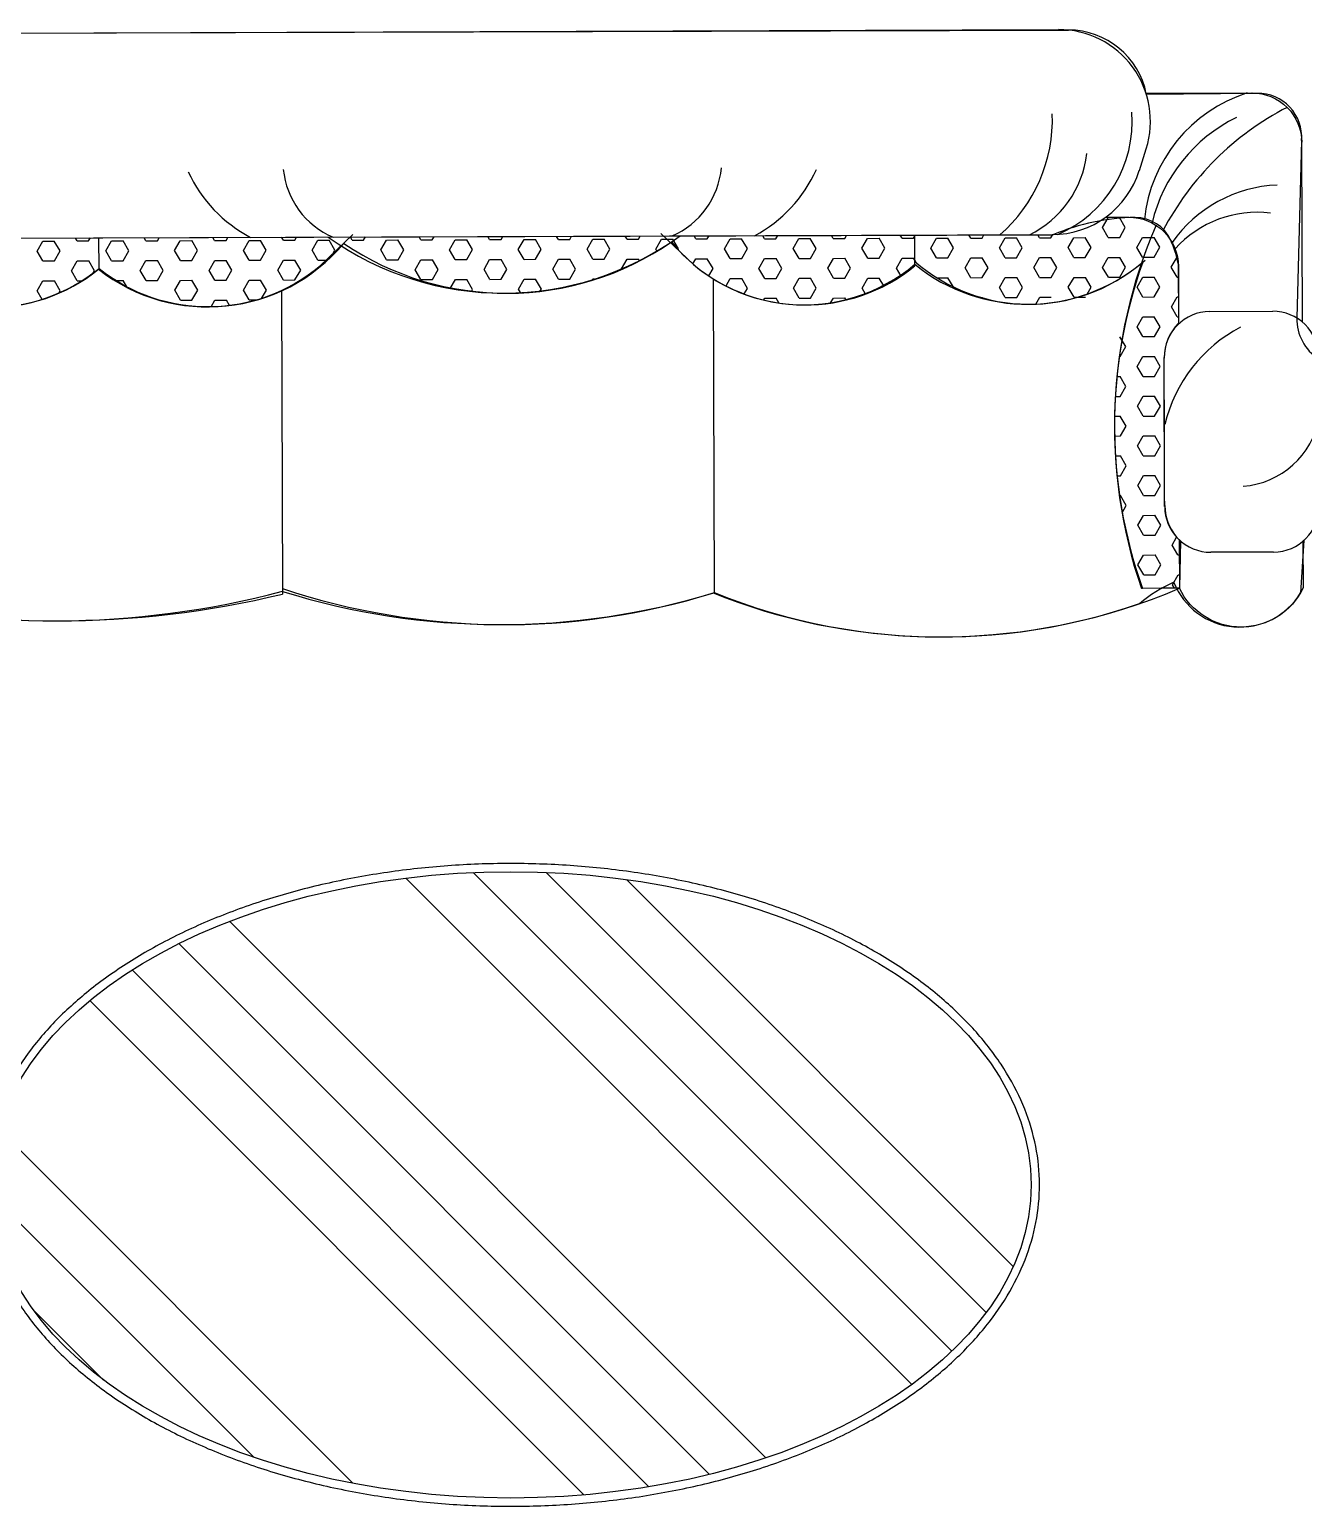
# Model space of a CAD drawing. Header units: inches. Extents: x 4.9 to 47.4, y 12.3 to 37.1.
# Drawn here: x 17.316 to 19.027, y 21.211 to 23.193 of the extents above; entities that cross this region are included whole.
import ezdxf

# ---------------------------------------------------------------- set-up
doc = ezdxf.new("R2010")
doc.units = ezdxf.units.IN
doc.header["$MEASUREMENT"] = 0
doc.layers.add('02', color=2, linetype='Continuous')
doc.layers.add('4', color=4, linetype='Continuous')

msp = doc.modelspace()

# ---------------------------------------------------------------- linework, layer by layer
at = {"layer": '02'}
for p, q in [((18.8062, 23.0036), (18.8154, 23.0328)), ((18.7567, 22.927), (18.7643, 22.9403)), ((18.7611, 22.941), (18.7919, 22.9411)), ((18.7874, 22.9271), (18.7797, 22.9404)), ((17.2101, 22.9126), (18.6911, 22.9176)), ((17.2134, 22.9126), (18.6893, 22.9175)), ((17.3803, 22.9091), (17.3779, 22.9131)), ((17.3956, 22.9091), (17.398, 22.9132)), ((17.4097, 22.8719), (17.4095, 22.9133)), ((17.4725, 22.9094), (17.4702, 22.9135)), ((17.4879, 22.9094), (17.4903, 22.9135)), ((17.5648, 22.9097), (17.5624, 22.9138)), ((17.5802, 22.9097), (17.5825, 22.9138)), ((17.6571, 22.91), (17.6547, 22.9141)), ((17.6725, 22.91), (17.6748, 22.9141)), ((17.7066, 22.8758), (17.7504, 22.9177)), ((17.7494, 22.9103), (17.747, 22.9144)), ((17.7647, 22.9103), (17.7671, 22.9145)), ((17.8416, 22.9106), (17.8393, 22.9147)), ((17.857, 22.9107), (17.8594, 22.9148)), ((17.9339, 22.9109), (17.9315, 22.915)), ((17.9493, 22.911), (17.9517, 22.9151)), ((18.0262, 22.9112), (18.0238, 22.9153)), ((18.0416, 22.9113), (18.0439, 22.9154)), ((18.1185, 22.9115), (18.1161, 22.9156)), ((18.1339, 22.9116), (18.1362, 22.9157)), ((18.2077, 22.8775), (18.1637, 22.9191)), ((18.2108, 22.9118), (18.2084, 22.9159)), ((18.2261, 22.9119), (18.2285, 22.916)), ((18.303, 22.9122), (18.3006, 22.9162)), ((18.3184, 22.9122), (18.3208, 22.9163)), ((18.3953, 22.9125), (18.3929, 22.9166)), ((18.4107, 22.9125), (18.413, 22.9166)), ((18.4876, 22.9128), (18.4852, 22.9169)), ((18.4876, 22.9128), (18.503, 22.9128)), ((18.503, 22.9128), (18.5046, 22.9156)), ((18.5047, 22.8756), (18.5046, 22.9169)), ((18.5046, 22.9156), (18.5053, 22.9169)), ((18.5261, 22.8996), (18.5337, 22.9129)), ((18.5337, 22.9129), (18.5491, 22.913)), ((18.5568, 22.8997), (18.5491, 22.913)), ((18.5799, 22.9131), (18.5775, 22.9172)), ((18.5799, 22.9131), (18.5952, 22.9131)), ((18.5952, 22.9131), (18.5976, 22.9172)), ((18.6184, 22.8999), (18.626, 22.9132)), ((18.626, 22.9132), (18.6414, 22.9133)), ((18.6491, 22.9), (18.6414, 22.9133)), ((18.6721, 22.9134), (18.6698, 22.9175)), ((18.6721, 22.9134), (18.6875, 22.9134)), ((18.6875, 22.9134), (18.6899, 22.9176)), ((18.7106, 22.9002), (18.7183, 22.9135)), ((18.7183, 22.9135), (18.7337, 22.9136)), ((18.7414, 22.9003), (18.7337, 22.9136)), ((18.7644, 22.9137), (18.7567, 22.927)), ((18.7644, 22.9137), (18.7798, 22.9138)), ((18.7798, 22.9138), (18.7874, 22.9271)), ((18.8029, 22.9005), (18.8106, 22.9139)), ((18.8106, 22.9139), (18.8218, 22.9139)), ((18.8218, 22.9139), (18.8259, 22.9139)), ((18.8337, 22.9006), (18.8259, 22.9139)), ((17.3265, 22.8956), (17.3341, 22.9089)), ((17.3342, 22.8823), (17.3265, 22.8956)), ((17.3341, 22.9089), (17.3495, 22.909)), ((17.3572, 22.8957), (17.3495, 22.909)), ((17.3496, 22.8823), (17.3572, 22.8957)), ((17.3803, 22.9091), (17.3956, 22.9091)), ((17.4188, 22.8959), (17.4264, 22.9092)), ((17.4265, 22.8826), (17.4188, 22.8959)), ((17.4264, 22.9092), (17.4418, 22.9093)), ((17.4495, 22.896), (17.4418, 22.9093)), ((17.4419, 22.8826), (17.4495, 22.896)), ((17.4725, 22.9094), (17.4879, 22.9094)), ((17.511, 22.8962), (17.5187, 22.9095)), ((17.5188, 22.8829), (17.511, 22.8962)), ((17.5187, 22.9095), (17.5341, 22.9096)), ((17.5418, 22.8963), (17.5341, 22.9096)), ((17.5341, 22.8829), (17.5418, 22.8963)), ((17.5648, 22.9097), (17.5802, 22.9097)), ((17.6033, 22.8965), (17.611, 22.9098)), ((17.611, 22.8832), (17.6033, 22.8965)), ((17.611, 22.9098), (17.6263, 22.9099)), ((17.6341, 22.8966), (17.6263, 22.9099)), ((17.6264, 22.8832), (17.6341, 22.8966)), ((17.6571, 22.91), (17.6725, 22.91)), ((17.6956, 22.8968), (17.7032, 22.9101)), ((17.7033, 22.8835), (17.6956, 22.8968)), ((17.7032, 22.9101), (17.7186, 22.9102)), ((17.7263, 22.8969), (17.7186, 22.9102)), ((17.7236, 22.892), (17.7263, 22.8969)), ((17.7494, 22.9103), (17.7647, 22.9103)), ((17.7879, 22.8971), (17.7955, 22.9104)), ((17.7956, 22.8838), (17.7879, 22.8971)), ((17.7955, 22.9104), (17.8109, 22.9105)), ((17.8186, 22.8972), (17.8109, 22.9105)), ((17.811, 22.8839), (17.8186, 22.8972)), ((17.8416, 22.9106), (17.857, 22.9107)), ((17.8801, 22.8974), (17.8878, 22.9108)), ((17.8879, 22.8841), (17.8801, 22.8974)), ((17.8878, 22.9108), (17.9032, 22.9108)), ((17.9109, 22.8975), (17.9032, 22.9108)), ((17.9033, 22.8842), (17.9109, 22.8975)), ((17.9339, 22.9109), (17.9493, 22.911)), ((17.9724, 22.8977), (17.9801, 22.9111)), ((17.9801, 22.8844), (17.9724, 22.8977)), ((17.9801, 22.9111), (17.9954, 22.9111)), ((18.0032, 22.8978), (17.9954, 22.9111)), ((17.9955, 22.8845), (18.0032, 22.8978)), ((18.0262, 22.9112), (18.0416, 22.9113)), ((18.0647, 22.898), (18.0723, 22.9114)), ((18.0724, 22.8847), (18.0647, 22.898)), ((18.0723, 22.9114), (18.0877, 22.9114)), ((18.0955, 22.8981), (18.0877, 22.9114)), ((18.0878, 22.8848), (18.0955, 22.8981)), ((18.1185, 22.9115), (18.1339, 22.9116)), ((18.157, 22.8983), (18.1646, 22.9117)), ((18.1586, 22.8956), (18.157, 22.8983)), ((18.1646, 22.9117), (18.1715, 22.9117)), ((18.1715, 22.9117), (18.18, 22.9117)), ((18.1877, 22.8984), (18.18, 22.9117)), ((18.187, 22.8971), (18.1877, 22.8984)), ((18.2108, 22.9118), (18.2261, 22.9119)), ((18.2492, 22.8987), (18.2569, 22.912)), ((18.257, 22.8854), (18.2492, 22.8987)), ((18.2569, 22.912), (18.2723, 22.912)), ((18.28, 22.8988), (18.2723, 22.912)), ((18.2724, 22.8854), (18.28, 22.8988)), ((18.303, 22.9122), (18.3184, 22.9122)), ((18.3415, 22.899), (18.3492, 22.9123)), ((18.3493, 22.8857), (18.3415, 22.899)), ((18.3492, 22.9123), (18.3645, 22.9124)), ((18.3723, 22.8991), (18.3645, 22.9124)), ((18.3646, 22.8857), (18.3723, 22.8991)), ((18.3953, 22.9125), (18.4107, 22.9125)), ((18.4338, 22.8993), (18.4414, 22.9126)), ((18.4415, 22.886), (18.4338, 22.8993)), ((18.4414, 22.9126), (18.4568, 22.9127)), ((18.4646, 22.8994), (18.4568, 22.9127)), ((18.4569, 22.886), (18.4646, 22.8994)), ((18.5338, 22.8863), (18.5261, 22.8996)), ((18.5492, 22.8863), (18.5568, 22.8997)), ((18.6261, 22.8866), (18.6184, 22.8999)), ((18.6415, 22.8867), (18.6491, 22.9)), ((18.7184, 22.8869), (18.7106, 22.9002)), ((18.7337, 22.887), (18.7414, 22.9003)), ((18.8106, 22.8872), (18.8029, 22.9005)), ((18.826, 22.8873), (18.8337, 22.9006)), ((17.3342, 22.8823), (17.3496, 22.8823)), ((17.3727, 22.8691), (17.3803, 22.8824)), ((17.3803, 22.8824), (17.3957, 22.8825)), ((17.4035, 22.8692), (17.3957, 22.8825)), ((17.4265, 22.8826), (17.4419, 22.8826)), ((17.465, 22.8694), (17.4726, 22.8827)), ((17.4726, 22.8827), (17.488, 22.8828)), ((17.4957, 22.8695), (17.488, 22.8828)), ((17.5188, 22.8829), (17.5341, 22.8829)), ((17.5573, 22.8697), (17.5649, 22.883)), ((17.5649, 22.883), (17.5803, 22.8831)), ((17.588, 22.8698), (17.5803, 22.8831)), ((17.611, 22.8832), (17.6264, 22.8832)), ((17.6495, 22.87), (17.6572, 22.8833)), ((17.6572, 22.8833), (17.6726, 22.8834)), ((17.6803, 22.8701), (17.6726, 22.8834)), ((17.7033, 22.8835), (17.7147, 22.8835)), ((17.7956, 22.8838), (17.811, 22.8839)), ((17.8341, 22.8706), (17.8417, 22.884)), ((17.8417, 22.884), (17.8571, 22.884)), ((17.8648, 22.8707), (17.8571, 22.884)), ((17.8879, 22.8841), (17.9033, 22.8842)), ((17.9264, 22.8709), (17.934, 22.8843)), ((17.934, 22.8843), (17.9494, 22.8843)), ((17.9571, 22.871), (17.9494, 22.8843)), ((17.9801, 22.8844), (17.9955, 22.8845)), ((18.0186, 22.8712), (18.0263, 22.8846)), ((18.0263, 22.8846), (18.0417, 22.8846)), ((18.0494, 22.8713), (18.0417, 22.8846)), ((18.0724, 22.8847), (18.0878, 22.8848)), ((18.1109, 22.8715), (18.1186, 22.8849)), ((18.1186, 22.8849), (18.1339, 22.8849)), ((18.1352, 22.8828), (18.1339, 22.8849)), ((18.2069, 22.8783), (18.2108, 22.8852)), ((18.2108, 22.8852), (18.2262, 22.8853)), ((18.234, 22.872), (18.2262, 22.8853)), ((18.257, 22.8854), (18.2724, 22.8854)), ((18.2955, 22.8722), (18.3031, 22.8855)), ((18.3031, 22.8855), (18.3185, 22.8856)), ((18.3262, 22.8723), (18.3185, 22.8856)), ((18.3493, 22.8857), (18.3646, 22.8857)), ((18.3878, 22.8725), (18.3954, 22.8858)), ((18.3954, 22.8858), (18.4108, 22.8859)), ((18.4185, 22.8726), (18.4108, 22.8859)), ((18.4415, 22.886), (18.4569, 22.886)), ((18.48, 22.8728), (18.4877, 22.8861)), ((18.4877, 22.8861), (18.5031, 22.8862)), ((18.5047, 22.8834), (18.5031, 22.8862)), ((18.5065, 22.8803), (18.5047, 22.8834)), ((18.5338, 22.8863), (18.5492, 22.8863)), ((18.5723, 22.8731), (18.58, 22.8864)), ((18.58, 22.8598), (18.5723, 22.8731)), ((18.58, 22.8864), (18.5953, 22.8865)), ((18.6031, 22.8732), (18.5953, 22.8865)), ((18.5954, 22.8599), (18.6031, 22.8732)), ((18.6261, 22.8866), (18.6415, 22.8867)), ((18.6646, 22.8734), (18.6722, 22.8868)), ((18.6723, 22.8601), (18.6646, 22.8734)), ((18.6722, 22.8868), (18.6876, 22.8868)), ((18.6953, 22.8735), (18.6876, 22.8868)), ((18.6877, 22.8602), (18.6953, 22.8735)), ((18.7184, 22.8869), (18.7337, 22.887)), ((18.7569, 22.8737), (18.7645, 22.8871)), ((18.7646, 22.8604), (18.7569, 22.8737)), ((18.7645, 22.8871), (18.7799, 22.8871)), ((18.7876, 22.8738), (18.7799, 22.8871)), ((18.78, 22.8605), (18.7876, 22.8738)), ((18.8091, 22.8795), (18.814, 22.8833)), ((18.8106, 22.8872), (18.8118, 22.8872)), ((18.8118, 22.8872), (18.826, 22.8873)), ((18.8491, 22.874), (18.8568, 22.8874)), ((18.8569, 22.8607), (18.8491, 22.874)), ((18.8568, 22.8874), (18.8573, 22.8874)), ((18.8584, 22.8788), (18.8588, 22.7985)), ((18.8586, 22.8749), (18.8588, 22.7977)), ((17.3267, 22.8423), (17.3343, 22.8556)), ((17.3343, 22.8556), (17.3497, 22.8557)), ((17.3574, 22.8424), (17.3497, 22.8557)), ((17.3804, 22.8558), (17.3727, 22.8691)), ((17.3804, 22.8558), (17.3872, 22.8558)), ((17.4013, 22.8655), (17.4035, 22.8692)), ((17.4322, 22.856), (17.442, 22.856)), ((17.4469, 22.8476), (17.442, 22.856)), ((17.4727, 22.8561), (17.465, 22.8694)), ((17.4727, 22.8561), (17.4881, 22.8561)), ((17.4881, 22.8561), (17.4957, 22.8695)), ((17.5112, 22.8429), (17.5189, 22.8562)), ((17.5189, 22.8562), (17.5342, 22.8563)), ((17.542, 22.843), (17.5342, 22.8563)), ((17.565, 22.8564), (17.5573, 22.8697)), ((17.565, 22.8564), (17.5804, 22.8564)), ((17.5804, 22.8564), (17.588, 22.8698)), ((17.6035, 22.8432), (17.6111, 22.8566)), ((17.6111, 22.8566), (17.6265, 22.8566)), ((17.6342, 22.8433), (17.6265, 22.8566)), ((17.6573, 22.8567), (17.6495, 22.87)), ((17.6573, 22.8567), (17.6726, 22.8568)), ((17.6726, 22.8568), (17.6803, 22.8701)), ((17.8418, 22.8573), (17.8341, 22.8706)), ((17.8418, 22.8573), (17.8572, 22.8574)), ((17.8572, 22.8574), (17.8648, 22.8707)), ((17.881, 22.8454), (17.888, 22.8575)), ((17.888, 22.8575), (17.9033, 22.8575)), ((17.9111, 22.8442), (17.9033, 22.8575)), ((17.9341, 22.8576), (17.9264, 22.8709)), ((17.9341, 22.8576), (17.9495, 22.8577)), ((17.9495, 22.8577), (17.9571, 22.871)), ((17.9726, 22.8444), (17.9802, 22.8578)), ((17.9802, 22.8578), (17.9956, 22.8578)), ((18.0034, 22.8446), (17.9956, 22.8578)), ((18.0264, 22.8579), (18.0186, 22.8712)), ((18.0264, 22.8579), (18.0418, 22.858)), ((18.0418, 22.858), (18.0494, 22.8713)), ((18.072, 22.8572), (18.0725, 22.8581)), ((18.0725, 22.8581), (18.0749, 22.8581)), ((18.111, 22.8715), (18.1109, 22.8715)), ((18.2283, 22.8622), (18.234, 22.872)), ((18.2514, 22.8487), (18.2571, 22.8587)), ((18.2571, 22.8587), (18.2724, 22.8588)), ((18.2802, 22.8455), (18.2724, 22.8588)), ((18.3032, 22.8589), (18.2955, 22.8722)), ((18.3032, 22.8589), (18.3186, 22.8589)), ((18.3186, 22.8589), (18.3262, 22.8723)), ((18.3417, 22.8457), (18.3493, 22.859)), ((18.3493, 22.859), (18.3647, 22.8591)), ((18.3725, 22.8458), (18.3647, 22.8591)), ((18.3955, 22.8592), (18.3878, 22.8725)), ((18.3955, 22.8592), (18.4109, 22.8592)), ((18.4109, 22.8592), (18.4185, 22.8726)), ((18.434, 22.846), (18.4416, 22.8593)), ((18.4416, 22.8593), (18.457, 22.8594)), ((18.4632, 22.8487), (18.457, 22.8594)), ((18.4863, 22.8621), (18.48, 22.8728)), ((18.5347, 22.8597), (18.5493, 22.8597)), ((18.5562, 22.8478), (18.5493, 22.8597)), ((18.58, 22.8598), (18.5954, 22.8599)), ((18.6185, 22.8466), (18.6262, 22.86)), ((18.6262, 22.86), (18.6416, 22.86)), ((18.6493, 22.8467), (18.6416, 22.86)), ((18.6723, 22.8601), (18.6877, 22.8602)), ((18.7108, 22.8469), (18.7185, 22.8603)), ((18.7185, 22.8603), (18.7338, 22.8603)), ((18.7416, 22.847), (18.7338, 22.8603)), ((18.7646, 22.8604), (18.78, 22.8605)), ((18.8031, 22.8472), (18.8107, 22.8606)), ((18.8107, 22.8606), (18.8261, 22.8606)), ((18.8338, 22.8473), (18.8261, 22.8606)), ((18.8569, 22.8607), (18.8586, 22.8607)), ((17.3334, 22.8307), (17.3267, 22.8423)), ((17.3555, 22.839), (17.3574, 22.8424)), ((17.5189, 22.8296), (17.5112, 22.8429)), ((17.5343, 22.8297), (17.542, 22.843)), ((17.6112, 22.8299), (17.6035, 22.8432)), ((17.6278, 22.832), (17.6342, 22.8433)), ((17.9094, 22.8414), (17.9111, 22.8442)), ((17.9753, 22.8398), (17.9726, 22.8444)), ((18.002, 22.8422), (18.0034, 22.8446)), ((18.2759, 22.838), (18.2802, 22.8455)), ((18.3494, 22.8324), (18.3417, 22.8457)), ((18.3648, 22.8324), (18.3725, 22.8458)), ((18.4387, 22.8379), (18.434, 22.846)), ((18.6263, 22.8333), (18.6185, 22.8466)), ((18.6416, 22.8334), (18.6493, 22.8467)), ((18.6673, 22.8245), (18.6724, 22.8335)), ((18.6724, 22.8335), (18.6878, 22.8335)), ((18.7185, 22.8336), (18.7108, 22.8469)), ((18.7185, 22.8336), (18.7339, 22.8337)), ((18.7362, 22.8377), (18.7416, 22.847)), ((18.8108, 22.8339), (18.8031, 22.8472)), ((18.8108, 22.8339), (18.8262, 22.834)), ((18.8262, 22.834), (18.8338, 22.8473)), ((18.8493, 22.8208), (18.857, 22.8341)), ((18.857, 22.8341), (18.8587, 22.8341)), ((17.5189, 22.8296), (17.5343, 22.8297)), ((17.5599, 22.8207), (17.5651, 22.8298)), ((17.5651, 22.8298), (17.5805, 22.8298)), ((17.5848, 22.8224), (17.5805, 22.8298)), ((17.6112, 22.8299), (17.6211, 22.8299)), ((18.302, 22.83), (18.3033, 22.8322)), ((18.3033, 22.8322), (18.3187, 22.8323)), ((18.3224, 22.8259), (18.3187, 22.8323)), ((18.3494, 22.8324), (18.3648, 22.8324)), ((18.3917, 22.8259), (18.3956, 22.8325)), ((18.3956, 22.8325), (18.411, 22.8326)), ((18.4125, 22.8299), (18.411, 22.8326)), ((18.5944, 22.8332), (18.5955, 22.8332)), ((18.6263, 22.8333), (18.6416, 22.8334)), ((18.857, 22.8075), (18.8493, 22.8208)), ((18.9009, 22.8145), (18.9853, 22.8148)), ((18.8033, 22.794), (18.8109, 22.8073)), ((18.811, 22.7807), (18.8033, 22.794)), ((18.8109, 22.8073), (18.8263, 22.8074)), ((18.834, 22.7941), (18.8263, 22.8074)), ((18.8264, 22.7807), (18.834, 22.7941)), ((18.857, 22.8075), (18.8588, 22.8075)), ((18.7828, 22.7762), (18.7802, 22.7806)), ((18.788, 22.7673), (18.7828, 22.7762)), ((18.811, 22.7807), (18.8264, 22.7807)), ((18.7803, 22.7539), (18.788, 22.7673)), ((18.7793, 22.7539), (18.7803, 22.7539)), ((18.8034, 22.7407), (18.8111, 22.754)), ((18.8112, 22.7274), (18.8034, 22.7407)), ((18.8111, 22.754), (18.8265, 22.7541)), ((18.8342, 22.7408), (18.8265, 22.7541)), ((18.8266, 22.7274), (18.8342, 22.7408)), ((18.8402, 22.5527), (18.8396, 22.7528)), ((18.7761, 22.7273), (18.7804, 22.7273)), ((18.7882, 22.714), (18.7804, 22.7273)), ((18.8112, 22.7274), (18.8266, 22.7274)), ((18.774, 22.7006), (18.7805, 22.7006)), ((18.7805, 22.7006), (18.7882, 22.714)), ((18.8036, 22.6874), (18.8113, 22.7008)), ((18.8113, 22.7008), (18.8266, 22.7008)), ((18.8344, 22.6875), (18.8266, 22.7008)), ((18.8114, 22.6741), (18.8036, 22.6874)), ((18.8267, 22.6742), (18.8344, 22.6875)), ((18.773, 22.674), (18.7806, 22.674)), ((18.7883, 22.6607), (18.7806, 22.674)), ((18.7807, 22.6474), (18.7883, 22.6607)), ((18.8114, 22.6741), (18.8267, 22.6742)), ((18.773, 22.6473), (18.7807, 22.6474)), ((18.8038, 22.6341), (18.8114, 22.6475)), ((18.8114, 22.6475), (18.8268, 22.6475)), ((18.8346, 22.6342), (18.8268, 22.6475)), ((18.7741, 22.6207), (18.7808, 22.6207)), ((18.7885, 22.6074), (18.7808, 22.6207)), ((18.8115, 22.6208), (18.8038, 22.6341)), ((18.8115, 22.6208), (18.8269, 22.6209)), ((18.8269, 22.6209), (18.8346, 22.6342)), ((18.7809, 22.5941), (18.7885, 22.6074)), ((18.7762, 22.5941), (18.7809, 22.5941)), ((18.804, 22.5809), (18.8116, 22.5942)), ((18.8117, 22.5676), (18.804, 22.5809)), ((18.8116, 22.5942), (18.827, 22.5943)), ((18.8347, 22.581), (18.827, 22.5943)), ((18.8271, 22.5676), (18.8347, 22.581)), ((18.7793, 22.5675), (18.781, 22.5675)), ((18.7887, 22.5542), (18.781, 22.5675)), ((18.8117, 22.5676), (18.8271, 22.5676)), ((18.783, 22.5442), (18.7887, 22.5542)), ((18.8042, 22.5276), (18.8118, 22.5409)), ((18.8118, 22.5409), (18.8272, 22.541)), ((18.8349, 22.5277), (18.8272, 22.541)), ((18.8119, 22.5143), (18.8042, 22.5276)), ((18.8273, 22.5143), (18.8349, 22.5277)), ((18.8119, 22.5143), (18.8273, 22.5143)), ((18.8504, 22.5011), (18.8563, 22.5114)), ((18.8581, 22.4878), (18.8504, 22.5011)), ((18.8598, 22.5079), (18.86, 22.443)), ((18.8614, 22.5065), (18.86, 22.4434)), ((18.8043, 22.4743), (18.812, 22.4876)), ((18.812, 22.4876), (18.8274, 22.4877)), ((18.8351, 22.4744), (18.8274, 22.4877)), ((18.8581, 22.4878), (18.8599, 22.4878)), ((18.9864, 22.4917), (18.902, 22.4914)), ((18.8121, 22.461), (18.8043, 22.4743)), ((18.8121, 22.461), (18.8275, 22.4611)), ((18.8275, 22.4611), (18.8351, 22.4744)), ((18.8506, 22.4478), (18.8582, 22.4612)), ((18.8582, 22.4612), (18.8599, 22.4612)), ((18.86, 22.443), (18.8089, 22.4428)), ((18.86, 22.4434), (18.8103, 22.4428)), ((18.8534, 22.443), (18.8506, 22.4478)), ((17.9119, 22.0615), (18.5544, 21.4191)), ((18.0099, 22.0616), (18.6005, 21.4711)), ((17.8214, 22.054), (18.5008, 21.3745)), ((18.1176, 22.0521), (18.637, 21.5327)), ((17.5849, 21.9961), (18.3049, 21.2761)), ((17.5167, 21.9662), (18.229, 21.2539)), ((17.454, 21.9308), (18.1476, 21.2372)), ((17.3971, 21.8896), (18.0604, 21.2263)), ((17.2747, 21.7177), (17.7505, 21.2419)), ((17.2636, 21.6306), (17.6174, 21.2768)), ((17.3213, 21.4748), (17.4156, 21.3805))]:
    msp.add_line(p, q, dxfattribs=at)
for centre, radius, start, end in [((19.0115, 22.9176), 0.1995, 107.5964, 174.2056), ((18.4852, 23.0719), 0.2043, 310.8302, 2.1655), ((18.632, 23.0692), 0.1646, 293.0974, 4.4963), ((19.0306, 22.8834), 0.2133, 116.1594, 166.4598), ((19.1844, 22.7406), 0.3916, 117.3541, 152.2617), ((18.5981, 23.0419), 0.1384, 295.9122, 353.579), ((17.7013, 23.0813), 0.1893, 204.7703, 242.1473), ((17.7673, 23.0163), 0.1109, 185.7659, 246.8845), ((18.1347, 23.0176), 0.1109, 293.5004, 354.619), ((18.2002, 23.083), 0.1893, 298.2376, 335.6146), ((18.6888, 23.0406), 0.123, 270.1924, 342.5081), ((18.9988, 22.8029), 0.1814, 92.3562, 145.0218), ((18.8036, 22.6536), 0.287, 90.5743, 113.0797), ((18.8012, 22.8888), 0.0517, 24.0693, 90.5743), ((18.9647, 22.7988), 0.1489, 83.1529, 137.9353), ((17.9522, 23.2446), 0.4055, 234.5487, 305.8361), ((17.5555, 23.0586), 0.238, 231.9444, 320.0869), ((17.9567, 23.2292), 0.3903, 235.936, 304.5528), ((18.356, 23.0531), 0.2298, 219.2297, 310.3), ((18.711, 22.8486), 0.1505, 11.599, 24.0693), ((17.2624, 23.0532), 0.2336, 230.1047, 308.8143), ((18.6559, 23.0646), 0.2404, 231.0009, 310.0882), ((19.4284, 22.6612), 0.6555, 160.4333, 199.4583), ((18.9011, 22.753), 0.0615, 90.1924, 180.1924), ((18.9855, 22.7533), 0.0615, 0.1924, 90.1924), ((18.9053, 22.7521), 0.0658, 135.0162, 180.2174), ((19.0803, 22.804), 0.0626, 178.4982, 237.8336), ((19.0335, 22.6172), 0.1984, 117.3945, 166.7273), ((-208.0564, 21.8908), 226.8976, 0.167463, 0.21742), ((18.9373, 22.692), 0.1123, 274.2461, 349.6424), ((18.9046, 22.5542), 0.0643, 180.1675, 227.8345), ((18.9018, 22.5529), 0.0615, 180.1924, 270.1924), ((18.9862, 22.5532), 0.0615, 270.1924, 0.1924), ((18.9352, 22.267), 0.2018, 114.2417, 129.6646)]:
    msp.add_arc(centre, radius, start, end, dxfattribs=at)
at = {"layer": '02', "extrusion": (0, 0, -1)}
for centre, major_axis, start_param, end_param in [((18.7921, 22.8746), (0.047, 0.047), 5.494428, 7.065225), ((17.2623, 23.0534), (0.1653, -0.1653), 0.103364, 1.480269), ((17.5558, 23.0543), (0.1653, 0.1653), 1.654603, 3.031511)]:
    msp.add_ellipse(centre, major_axis=major_axis, ratio=1, start_param=start_param, end_param=end_param, dxfattribs=at)
at = {"layer": '02'}
for centre, major_axis, start_param, end_param in [((19.4507, 22.6609), (0.4793, -0.4793), 3.518556, 4.254545), ((18.3574, 23.057), (0.1653, -0.1653), 4.802913, 6.179821), ((18.6582, 23.058), (0.1653, -0.1653), 4.780903, 6.199376)]:
    msp.add_ellipse(centre, major_axis=major_axis, ratio=1, start_param=start_param, end_param=end_param, dxfattribs=at)
msp.add_open_spline([(17.2524, 21.6424), (17.2524, 21.6543), (17.2532, 21.6663), (17.2571, 21.6952), (17.2611, 21.7121), (17.2722, 21.7453), (17.2794, 21.7617), (17.2968, 21.7938), (17.307, 21.8095), (17.3304, 21.8401), (17.3435, 21.8549), (17.3725, 21.8834), (17.3883, 21.8971), (17.4225, 21.9233), (17.4408, 21.9358), (17.4796, 21.9594), (17.5002, 21.9705), (17.5432, 21.9911), (17.5657, 22.0007), (17.6124, 22.0182), (17.6366, 22.0261), (17.6862, 22.0402), (17.7117, 22.0463), (17.7638, 22.0568), (17.7903, 22.0611), (17.8439, 22.0679), (17.871, 22.0704), (17.9256, 22.0734), (17.9531, 22.0739), (18.0078, 22.073), (18.0352, 22.0717), (18.0894, 22.067), (18.1163, 22.0637), (18.1693, 22.0553), (18.1954, 22.0501), (18.2465, 22.038), (18.2715, 22.0311), (18.3199, 22.0155), (18.3433, 22.0068), (18.3885, 21.9879), (18.4102, 21.9777), (18.4514, 21.9557), (18.471, 21.944), (18.5079, 21.9192), (18.5251, 21.9061), (18.557, 21.8788), (18.5717, 21.8646), (18.5982, 21.8352), (18.6101, 21.8199), (18.6309, 21.7887), (18.6398, 21.7726), (18.6544, 21.74), (18.6602, 21.7233), (18.6684, 21.6897), (18.671, 21.6727), (18.6727, 21.6387), (18.6719, 21.6216), (18.667, 21.5877), (18.663, 21.5709), (18.6516, 21.5376), (18.6443, 21.5212), (18.6267, 21.4892), (18.6164, 21.4735), (18.5928, 21.4431), (18.5796, 21.4283), (18.5504, 21.3998), (18.5345, 21.3861), (18.5002, 21.36), (18.4818, 21.3476), (18.4428, 21.3241), (18.4221, 21.3131), (18.3789, 21.2925), (18.3564, 21.283), (18.3096, 21.2657), (18.2854, 21.2578), (18.2356, 21.2439), (18.2101, 21.2378), (18.158, 21.2274), (18.1315, 21.2231), (18.0778, 21.2165), (18.0506, 21.2141), (17.996, 21.2113), (17.9686, 21.2108), (17.9138, 21.2118), (17.8865, 21.2132), (17.8322, 21.218), (17.8054, 21.2214), (17.7524, 21.23), (17.7263, 21.2352), (17.6754, 21.2474), (17.6505, 21.2544), (17.6021, 21.2701), (17.5787, 21.2788), (17.5337, 21.2979), (17.5121, 21.3082), (17.471, 21.3302), (17.4515, 21.342), (17.4148, 21.3669), (17.3976, 21.38), (17.3659, 21.4074), (17.3513, 21.4216), (17.325, 21.4511), (17.3132, 21.4664), (17.2927, 21.4977), (17.2839, 21.5138), (17.2695, 21.5465), (17.2638, 21.5632), (17.2558, 21.5968), (17.2534, 21.6138), (17.2525, 21.6347), (17.2524, 21.6385), (17.2524, 21.6424)], degree=3, knots=[0, 0, 0, 0, 0.081959, 0.081959, 0.198467, 0.198467, 0.314975, 0.314975, 0.431483, 0.431483, 0.547991, 0.547991, 0.664498, 0.664498, 0.781006, 0.781006, 0.897514, 0.897514, 1.014022, 1.014022, 1.130529, 1.130529, 1.247037, 1.247037, 1.363545, 1.363545, 1.480053, 1.480053, 1.596561, 1.596561, 1.713068, 1.713068, 1.829576, 1.829576, 1.946084, 1.946084, 2.062592, 2.062592, 2.1791, 2.1791, 2.295607, 2.295607, 2.412115, 2.412115, 2.528623, 2.528623, 2.645131, 2.645131, 2.761639, 2.761639, 2.878146, 2.878146, 2.994654, 2.994654, 3.111162, 3.111162, 3.22767, 3.22767, 3.344178, 3.344178, 3.460685, 3.460685, 3.577193, 3.577193, 3.693701, 3.693701, 3.810209, 3.810209, 3.926716, 3.926716, 4.043224, 4.043224, 4.159732, 4.159732, 4.27624, 4.27624, 4.392748, 4.392748, 4.509255, 4.509255, 4.625763, 4.625763, 4.742271, 4.742271, 4.858779, 4.858779, 4.975287, 4.975287, 5.091794, 5.091794, 5.208302, 5.208302, 5.32481, 5.32481, 5.441318, 5.441318, 5.557826, 5.557826, 5.674333, 5.674333, 5.790841, 5.790841, 5.907349, 5.907349, 6.023857, 6.023857, 6.140365, 6.140365, 6.256872, 6.256872, 6.283185, 6.283185, 6.283185, 6.283185], dxfattribs=at)
at = {"layer": '4'}
for p, q in [((17.197, 23.1877), (18.7111, 23.1922)), ((17.2032, 23.1878), (18.6976, 23.1929)), ((18.8153, 23.1073), (18.9574, 23.1077)), ((18.8156, 23.1061), (18.9647, 23.1074)), ((19.024, 23.0441), (19.0178, 22.8057)), ((19.0241, 23.0415), (19.0249, 22.8005)), ((18.2342, 22.8584), (18.2356, 22.4372)), ((17.6544, 22.8425), (17.6558, 22.4352)), ((19.027, 22.5072), (19.0226, 22.4369)), ((19.0259, 22.5062), (19.0261, 22.4436)), ((17.6558, 22.4428), (17.6558, 22.4352)), ((17.6558, 22.4352), (17.6558, 22.4352))]:
    msp.add_line(p, q, dxfattribs=at)
for centre, radius, start, end in [((18.6981, 23.0698), 0.123, 342.5081, 90.1924), ((18.7114, 23.0861), 0.1061, 10.9079, 90.1703), ((18.9652, 23.0484), 0.059, 355.8822, 90.4718), ((17.3496, 23.5991), 1.1998, 255.6008, 284.7841), ((17.9543, 23.3355), 0.9413, 251.5103, 287.2731), ((17.9486, 23.3775), 0.9832, 252.675, 286.9753), ((18.5408, 23.1905), 0.8128, 247.9453, 293.1217), ((18.941, 22.4863), 0.0954, 201.7445, 328.7536), ((17.3528, 23.6907), 1.2915, 256.4573, 283.5684), ((18.5394, 23.1995), 0.8217, 248.1709, 288.9671)]:
    msp.add_arc(centre, radius, start, end, dxfattribs=at)
at = {"layer": '4', "extrusion": (0, 0, -1)}
for centre, major_axis, ratio, start_param, end_param in [((18.9577, 23.0413), (0.047, 0.047), 1, 5.494428, 7.065225), ((18.9429, 22.4831), (0.0651, 0.0651), 1, 1.228722, 3.47695), ((17.9623, 21.6424), (0.6989, 0), 0.601318, 3.141593, 9.424778)]:
    msp.add_ellipse(centre, major_axis=major_axis, ratio=ratio, start_param=start_param, end_param=end_param, dxfattribs=at)

doc.saveas('drawing.dxf')
